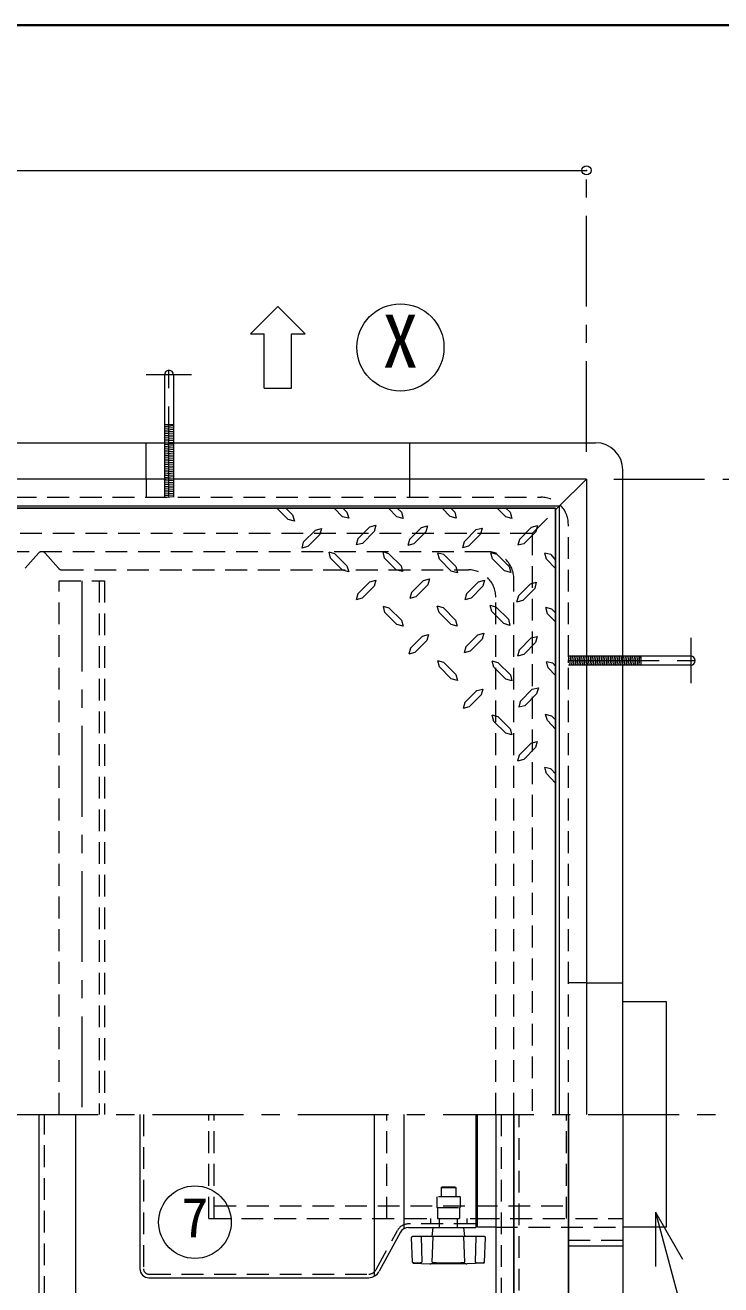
# Model space of a CAD drawing. Units: millimetres at full size, sheet at 1:10; details may follow other scales. Extents: x -2102 to 1948, y -1411 to 1399.
# Drawn here: x 184 to 567, y 706 to 1399 of the extents above; entities that cross this region are included whole.
import ezdxf
from ezdxf.enums import TextEntityAlignment as Align

# ---------------------------------------------------------------- set-up
doc = ezdxf.new("R2010")
doc.units = ezdxf.units.MM
doc.header["$LTSCALE"] = 10
doc.header["$PDMODE"] = 32
doc.header["$PDSIZE"] = 5
doc.linetypes.add('CHAIN1', pattern=[8, 5, -1, 1, -1])
doc.linetypes.add('DASHED1', pattern=[1.8, 1.2, -0.6])
doc.layers.add('0-0____1', color=4, linetype='Continuous', lineweight=9)
doc.styles.add('ＭＳ ゴシック', font='')
doc.styles.get('ＭＳ ゴシック').set_extended_font_data('MS Gothic')

msp = doc.modelspace()

# ---------------------------------------------------------------- linework, layer by layer
at = {"layer": '0-0____1', "color": 1, "lineweight": 40}
msp.add_line((1947.86, 1399.46), (-2102.14, 1399.46), dxfattribs=at)
at = {"layer": '0-0____1'}
for p, q in [((-1107.14, 1319.46), (492.86, 1319.46)), ((322.86, 1244.46), (307.86, 1229.46)), ((322.86, 1244.46), (337.86, 1229.46)), ((307.86, 1229.46), (315.36, 1229.46)), ((315.36, 1199.46), (315.36, 1229.46)), ((315.36, 1199.46), (330.36, 1199.46)), ((265.36, 1179.36), (260.36, 1179.36)), ((260.36, 1178.49), (265.36, 1178.89)), ((260.36, 1177.48), (265.36, 1177.89)), ((260.36, 1176.48), (265.36, 1176.89)), ((260.36, 1175.48), (265.36, 1175.88)), ((260.36, 1174.47), (265.36, 1174.88)), ((260.36, 1173.47), (265.36, 1173.88)), ((260.36, 1172.47), (265.36, 1172.87)), ((-304.64, 1169.46), (497.86, 1169.46)), ((250.36, 1149.46), (250.36, 1169.46)), ((260.36, 1171.46), (265.36, 1171.87)), ((260.36, 1170.46), (265.36, 1170.87)), ((260.36, 1169.46), (265.36, 1169.86)), ((260.36, 1168.45), (265.36, 1168.86)), ((260.36, 1167.45), (265.36, 1167.86)), ((260.36, 1166.45), (265.36, 1166.85)), ((260.36, 1165.44), (265.36, 1165.85)), ((395.36, 1169.46), (395.36, 1149.46)), ((260.36, 1164.44), (265.36, 1164.85)), ((260.36, 1163.44), (265.36, 1163.84)), ((260.36, 1162.43), (265.36, 1162.84)), ((260.36, 1161.43), (265.36, 1161.84)), ((260.36, 1160.43), (265.36, 1160.83)), ((260.36, 1159.42), (265.36, 1159.83)), ((260.36, 1158.42), (265.36, 1158.83)), ((260.36, 1157.42), (265.36, 1157.82)), ((260.36, 1156.41), (265.36, 1156.82)), ((260.36, 1155.41), (265.36, 1155.82)), ((260.36, 1154.41), (265.36, 1154.81)), ((260.36, 1153.4), (265.36, 1153.81)), ((260.36, 1152.4), (265.36, 1152.81)), ((260.36, 1151.4), (265.36, 1151.8)), ((512.86, 799.46), (512.86, 1154.46)), ((260.36, 1150.39), (265.36, 1150.8)), ((261.19, 1149.46), (265.36, 1149.8)), ((322.25, 1133.46), (328.59, 1127.26)), ((327.23, 1133.46), (331.01, 1129.68)), ((353.79, 1133.46), (358.52, 1128.73)), ((383.72, 1133.46), (388.44, 1128.73)), ((388.65, 1133.46), (390.96, 1131.15)), ((390.96, 1131.15), (391.8, 1127.79)), ((413.3, 1133.46), (417.74, 1128.84)), ((418.05, 1133.46), (420.26, 1131.25)), ((420.26, 1131.25), (421.1, 1128)), ((443.67, 1133.46), (448.4, 1128.73)), ((448.5, 1133.46), (450.81, 1131.15)), ((450.81, 1131.15), (451.76, 1127.79)), ((477.86, 1134.46), (475.86, 1132.46)), ((391.8, 1127.79), (388.44, 1128.73)), ((421.1, 1128), (417.74, 1128.84)), ((451.76, 1127.79), (448.4, 1128.73)), ((336.89, 1114.66), (343.61, 1121.38)), ((339.41, 1112.25), (346.02, 1118.86)), ((343.61, 1121.38), (346.86, 1122.22)), ((346.86, 1122.22), (346.02, 1118.86)), ((369.44, 1114.03), (375.95, 1120.65)), ((395.37, 1116.13), (401.99, 1122.85)), ((397.79, 1113.72), (404.4, 1120.33)), ((425.4, 1114.87), (432.12, 1121.59)), ((427.92, 1112.46), (434.54, 1119.07)), ((432.12, 1121.59), (435.38, 1122.43)), ((435.38, 1122.43), (434.54, 1119.07)), ((455.96, 1116.24), (462.57, 1122.96)), ((458.37, 1113.82), (464.99, 1120.44)), ((462.57, 1122.96), (465.93, 1123.8)), ((465.93, 1123.8), (464.99, 1120.44)), ((336.89, 1114.66), (336.05, 1111.41)), ((339.41, 1112.25), (336.05, 1111.41)), ((366.92, 1116.45), (366.08, 1113.19)), ((369.44, 1114.03), (366.08, 1113.19)), ((395.37, 1116.13), (394.43, 1112.88)), ((397.79, 1113.72), (394.43, 1112.88)), ((425.4, 1114.87), (424.56, 1111.62)), ((427.92, 1112.46), (424.56, 1111.62)), ((455.96, 1116.24), (455.01, 1112.98)), ((458.37, 1113.82), (455.01, 1112.98)), ((354.32, 1108.36), (351.06, 1109.2)), ((351.9, 1105.84), (351.06, 1109.2)), ((351.9, 1105.84), (358.52, 1099.23)), ((354.32, 1108.36), (360.93, 1101.64)), ((381.62, 1105.95), (380.78, 1109.31)), ((384.03, 1108.36), (380.78, 1109.31)), ((381.62, 1105.95), (388.23, 1099.33)), ((384.03, 1108.36), (390.75, 1101.75)), ((414.27, 1107.84), (410.91, 1108.68)), ((411.86, 1105.32), (410.91, 1108.68)), ((411.86, 1105.32), (418.37, 1098.81)), ((414.27, 1107.84), (420.89, 1101.22)), ((441.15, 1105.53), (440.21, 1108.89)), ((443.57, 1107.94), (440.21, 1108.89)), ((441.15, 1105.53), (447.77, 1098.91)), ((443.57, 1107.94), (450.18, 1101.33)), ((473.18, 1107.84), (469.82, 1108.68)), ((470.76, 1105.32), (469.82, 1108.68)), ((470.76, 1105.32), (475.86, 1100.22)), ((473.18, 1107.84), (475.86, 1104.78)), ((391.59, 1098.49), (388.23, 1099.33)), ((390.75, 1101.75), (391.59, 1098.49)), ((421.73, 1097.86), (418.37, 1098.81)), ((420.89, 1101.22), (421.73, 1097.86)), ((451.13, 1098.07), (447.77, 1098.91)), ((450.18, 1101.33), (451.13, 1098.07)), ((366.92, 1086.21), (373.53, 1092.93)), ((369.33, 1083.79), (375.95, 1090.41)), ((373.53, 1092.93), (376.79, 1093.77)), ((376.79, 1093.77), (375.95, 1090.41)), ((396.53, 1086.94), (403.14, 1093.56)), ((398.94, 1084.53), (405.56, 1091.14)), ((403.14, 1093.56), (406.4, 1094.5)), ((406.4, 1094.5), (405.56, 1091.14)), ((426.77, 1086.21), (433.38, 1092.93)), ((429.29, 1083.79), (435.8, 1090.41)), ((433.38, 1092.93), (436.74, 1093.77)), ((436.74, 1093.77), (435.8, 1090.41)), ((455.33, 1085.05), (461.94, 1091.67)), ((461.94, 1091.67), (465.2, 1092.61)), ((465.2, 1092.61), (464.36, 1089.25)), ((366.92, 1086.21), (365.97, 1082.95)), ((369.33, 1083.79), (365.97, 1082.95)), ((396.53, 1086.94), (395.58, 1083.58)), ((398.94, 1084.53), (395.58, 1083.58)), ((426.77, 1086.21), (425.93, 1082.95)), ((429.29, 1083.79), (425.93, 1082.95)), ((455.33, 1085.05), (454.38, 1081.69)), ((457.74, 1082.64), (454.38, 1081.69)), ((457.74, 1082.64), (464.36, 1089.25)), ((384.24, 1078.33), (380.99, 1079.28)), ((381.83, 1075.92), (380.99, 1079.28)), ((381.83, 1075.92), (388.44, 1069.3)), ((384.24, 1078.33), (390.96, 1071.72)), ((414.06, 1078.44), (410.7, 1079.38)), ((411.65, 1076.02), (410.7, 1079.38)), ((411.65, 1076.02), (418.26, 1069.41)), ((414.06, 1078.44), (420.68, 1071.82)), ((443.15, 1078.86), (439.89, 1079.8)), ((440.73, 1076.44), (439.89, 1079.8)), ((440.73, 1076.44), (447.35, 1069.83)), ((443.15, 1078.86), (449.87, 1072.24)), ((473.81, 1077.81), (470.45, 1078.65)), ((471.39, 1075.29), (470.45, 1078.65)), ((473.81, 1077.81), (475.86, 1075.76)), ((391.8, 1068.46), (388.44, 1069.3)), ((390.96, 1071.72), (391.8, 1068.46)), ((421.62, 1068.46), (418.26, 1069.41)), ((420.68, 1071.82), (421.62, 1068.46)), ((450.71, 1068.88), (447.35, 1069.83)), ((449.87, 1072.24), (450.71, 1068.88)), ((471.39, 1075.29), (475.86, 1070.82)), ((426.35, 1057.12), (432.96, 1063.74)), ((455.75, 1055.23), (462.36, 1061.95)), ((462.36, 1061.95), (465.72, 1062.79)), ((465.72, 1062.79), (464.78, 1059.43)), ((395.9, 1056.28), (394.95, 1052.92)), ((398.31, 1053.87), (404.93, 1060.48)), ((426.35, 1057.12), (425.4, 1053.76)), ((428.76, 1054.71), (425.4, 1053.76)), ((428.76, 1054.71), (435.38, 1061.32)), ((455.75, 1055.23), (454.91, 1051.98)), ((458.27, 1052.82), (464.78, 1059.43)), ((398.31, 1053.87), (394.95, 1052.92)), ((411.86, 1045.99), (410.91, 1049.35)), ((414.27, 1048.41), (410.91, 1049.35)), ((414.27, 1048.41), (420.89, 1041.79)), ((444.2, 1048.3), (440.94, 1049.14)), ((441.78, 1045.78), (440.94, 1049.14)), ((444.2, 1048.3), (450.92, 1041.58)), ((458.27, 1052.82), (454.91, 1051.98)), ((471.71, 1045.47), (470.87, 1048.83)), ((474.23, 1047.99), (470.87, 1048.83)), ((474.23, 1047.99), (475.86, 1046.36)), ((492.86, 1047.79), (493.2, 1051.96)), ((493.79, 1046.96), (494.2, 1051.96)), ((494.79, 1046.96), (495.2, 1051.96)), ((495.8, 1046.96), (496.21, 1051.96)), ((496.8, 1046.96), (497.21, 1051.96)), ((497.8, 1046.96), (498.21, 1051.96)), ((498.81, 1046.96), (499.22, 1051.96)), ((499.81, 1046.96), (500.22, 1051.96)), ((500.81, 1046.96), (501.22, 1051.96)), ((501.82, 1046.96), (502.23, 1051.96)), ((502.82, 1046.96), (503.23, 1051.96)), ((503.82, 1046.96), (504.23, 1051.96)), ((504.83, 1046.96), (505.24, 1051.96)), ((505.83, 1046.96), (506.24, 1051.96)), ((506.83, 1046.96), (507.24, 1051.96)), ((507.84, 1046.96), (508.25, 1051.96)), ((508.84, 1046.96), (509.25, 1051.96)), ((509.84, 1046.96), (510.25, 1051.96)), ((510.85, 1046.96), (511.26, 1051.96)), ((511.85, 1046.96), (512.26, 1051.96)), ((512.85, 1046.96), (513.26, 1051.96)), ((513.86, 1046.96), (514.27, 1051.96)), ((514.86, 1046.96), (515.27, 1051.96)), ((515.86, 1046.96), (516.27, 1051.96)), ((516.87, 1046.96), (517.28, 1051.96)), ((517.87, 1046.96), (518.28, 1051.96)), ((518.87, 1046.96), (519.28, 1051.96)), ((519.88, 1046.96), (520.29, 1051.96)), ((520.88, 1046.96), (521.29, 1051.96)), ((521.88, 1046.96), (522.29, 1051.96)), ((522.75, 1051.96), (522.75, 1046.96)), ((411.86, 1045.99), (418.37, 1039.38)), ((420.89, 1041.79), (421.73, 1038.43)), ((441.78, 1045.78), (448.4, 1039.17)), ((450.92, 1041.58), (451.76, 1038.33)), ((471.71, 1045.47), (475.86, 1041.32)), ((421.73, 1038.43), (418.37, 1039.38)), ((451.76, 1038.33), (448.4, 1039.17)), ((462.99, 1033.71), (466.35, 1034.55)), ((466.35, 1034.55), (465.41, 1031.19)), ((425.82, 1026.36), (432.44, 1032.97)), ((428.24, 1023.94), (434.85, 1030.56)), ((456.38, 1026.99), (455.54, 1023.73)), ((456.38, 1026.99), (462.99, 1033.71)), ((458.9, 1024.57), (465.41, 1031.19)), ((425.82, 1026.36), (424.88, 1023)), ((428.24, 1023.94), (424.88, 1023)), ((458.9, 1024.57), (455.54, 1023.73)), ((444.2, 1018.48), (440.84, 1019.32)), ((441.78, 1015.96), (440.84, 1019.32)), ((441.78, 1015.96), (448.4, 1009.45)), ((444.2, 1018.48), (450.81, 1011.87)), ((471.29, 1016.38), (470.34, 1019.74)), ((473.7, 1018.9), (470.34, 1019.74)), ((471.29, 1016.38), (475.86, 1011.63)), ((473.7, 1018.9), (475.86, 1016.75)), ((451.76, 1008.51), (448.4, 1009.45)), ((450.81, 1011.87), (451.76, 1008.51)), ((455.75, 997.38), (462.36, 1003.99)), ((458.27, 994.96), (464.78, 1001.58)), ((462.36, 1003.99), (465.72, 1004.94)), ((465.72, 1004.94), (464.78, 1001.58)), ((455.75, 997.38), (454.91, 994.02)), ((458.27, 994.96), (454.91, 994.02)), ((470.76, 987.3), (469.82, 990.66)), ((473.18, 989.82), (469.82, 990.66)), ((470.76, 987.3), (475.86, 982)), ((473.18, 989.82), (475.86, 987.14)), ((492.86, 871.96), (512.86, 871.96)), ((376.16, 710.44), (376.16, 799.46)), ((392.27, 799.46), (392.27, 736.48)), ((432.86, 742.18), (431.86, 742.18))]:
    msp.add_line(p, q, dxfattribs=at)
at = {"layer": '0-0____1', "linetype": 'CHAIN1'}
for p, q in [((492.86, 1164.46), (492.86, 1319.46)), ((262.86, 1139.46), (262.86, 1219.36)), ((275.36, 1206.86), (250.36, 1206.86)), ((507.86, 1149.46), (857.86, 1149.46)), ((214.86, 1093.46), (214.86, 799.46)), ((550.25, 1061.96), (550.25, 1036.96)), ((482.86, 1049.46), (562.75, 1049.46)), ((-1266.14, 799.46), (857.86, 799.46))]:
    msp.add_line(p, q, dxfattribs=at)
at = {"layer": '0-0____1', "color": 7, "lineweight": 18}
for p, q in [((260.36, 1206.86), (260.36, 1149.46)), ((265.36, 1206.86), (265.36, 1149.46)), ((492.86, 1149.46), (-1107.14, 1149.46)), ((477.86, 1134.46), (492.86, 1149.46)), ((492.86, 1149.46), (492.86, 799.46)), ((477.86, 1134.46), (-1092.14, 1134.46)), ((477.86, 1134.46), (477.86, 799.46)), ((550.25, 1051.96), (492.86, 1051.96)), ((550.25, 1046.96), (492.86, 1046.96)), ((191.36, 490.46), (191.36, 799.46)), ((211.36, 799.46), (211.36, 519.53)), ((246.86, 799.46), (246.86, 714.47)), ((431.86, 799.46), (431.86, 737.18)), ((432.86, 737.46), (432.86, 799.46)), ((442.86, 799.46), (442.86, 514.46)), ((512.86, 799.46), (512.86, 444.46)), ((530.8, 745.69), (530.8, 715.69)), ((530.8, 745.69), (545.8, 719.71)), ((394.82, 737.18), (431.86, 737.18)), ((407.86, 732.18), (408.36, 737.18)), ((425.86, 732.18), (425.36, 737.18)), ((442.86, 737.46), (432.86, 737.46)), ((536.86, 737.46), (512.86, 737.46)), ((390.43, 734.58), (378.72, 713.1)), ((396.99, 718.12), (396.5, 731.66)), ((436.71, 732.18), (397, 732.18)), ((401.73, 732.18), (402.23, 718.18)), ((407.87, 718.18), (408.37, 732.18)), ((425.84, 718.18), (425.34, 732.18)), ((431.98, 732.18), (431.48, 718.18)), ((436.72, 718.12), (437.21, 731.66)), ((512.86, 726.96), (482.86, 726.96)), ((397.46, 717.63), (406.61, 717.19)), ((426.61, 717.18), (407.1, 717.18)), ((436.25, 717.63), (427.1, 717.19)), ((251.86, 709.47), (372.96, 709.47))]:
    msp.add_line(p, q, dxfattribs=at)
at = {"layer": '0-0____1', "linetype": 'DASHED1'}
for p, q in [((250.36, 1149.46), (250.36, 1139.46)), ((260.36, 1149.39), (261.19, 1149.46)), ((260.36, 1149.46), (260.36, 1139.46)), ((260.36, 1148.39), (265.36, 1148.79)), ((260.36, 1147.38), (265.36, 1147.79)), ((260.36, 1146.38), (265.36, 1146.79)), ((260.36, 1145.38), (265.36, 1145.78)), ((265.36, 1149.46), (265.36, 1139.46)), ((395.36, 1149.46), (395.36, 1139.46)), ((-1082.14, 1139.46), (467.86, 1139.46)), ((260.36, 1144.37), (265.36, 1144.78)), ((260.36, 1143.37), (265.36, 1143.78)), ((260.36, 1142.37), (265.36, 1142.77)), ((260.36, 1141.36), (265.36, 1141.77)), ((260.36, 1140.36), (265.36, 1140.77)), ((261.6, 1139.46), (265.36, 1139.76)), ((462.86, 1119.46), (475.86, 1132.46)), ((482.86, 799.46), (482.86, 1124.46)), ((462.86, 1119.46), (-862.55, 1119.46)), ((462.86, 1119.46), (462.86, 799.46)), ((437.86, 1109.46), (-1052.14, 1109.46)), ((190.98, 1108.61), (183.7, 1100.31)), ((194.73, 1108.61), (202.01, 1100.31)), ((203.89, 1099.46), (427.86, 1099.46)), ((224.36, 1093.46), (224.36, 799.46)), ((452.86, 799.46), (452.86, 1094.46)), ((442.86, 799.46), (442.86, 1084.46)), ((492.86, 1051.96), (482.86, 1051.96)), ((482.86, 1048.2), (483.16, 1051.96)), ((483.76, 1046.96), (484.17, 1051.96)), ((484.76, 1046.96), (485.17, 1051.96)), ((485.76, 1046.96), (486.17, 1051.96)), ((486.77, 1046.96), (487.18, 1051.96)), ((487.77, 1046.96), (488.18, 1051.96)), ((488.77, 1046.96), (489.18, 1051.96)), ((489.78, 1046.96), (490.19, 1051.96)), ((490.78, 1046.96), (491.19, 1051.96)), ((491.78, 1046.96), (492.19, 1051.96)), ((492.79, 1046.96), (492.86, 1047.79)), ((492.86, 1046.96), (482.86, 1046.96)), ((492.86, 871.96), (482.86, 871.96)), ((194.36, 500.46), (194.36, 799.46)), ((248.86, 799.46), (248.86, 714.47)), ((284.86, 742.18), (284.86, 799.46)), ((287.86, 742.18), (287.86, 799.46)), ((382.86, 742.18), (382.86, 799.46)), ((481.86, 742.18), (481.86, 799.46)), ((412.86, 759.18), (412.86, 754.18)), ((412.86, 759.18), (420.86, 759.18)), ((423.36, 754.18), (410.36, 754.18)), ((410.36, 754.18), (410.36, 748.18)), ((423.36, 754.18), (423.36, 748.18)), ((287.86, 749.18), (481.86, 749.18)), ((410.36, 748.18), (423.36, 748.18)), ((410.86, 748.18), (410.86, 742.18)), ((422.86, 748.18), (422.86, 742.18)), ((284.86, 742.18), (431.86, 742.18)), ((376.97, 714.06), (388.68, 735.53)), ((431.86, 739.18), (394.82, 739.18)), ((406.86, 742.18), (406.86, 739.18)), ((411.86, 737.18), (411.86, 742.18)), ((421.86, 737.18), (421.86, 742.18)), ((426.86, 742.18), (426.86, 739.18)), ((432.86, 742.18), (512.86, 742.18)), ((442.86, 737.46), (512.86, 737.46)), ((512.86, 729.96), (482.86, 729.96)), ((251.86, 711.47), (372.9, 711.47))]:
    msp.add_line(p, q, dxfattribs=at)
at = {"layer": '0-0____1', "color": 5, "lineweight": 25}
for p, q in [((-866.13, 1133.46), (475.86, 1133.46)), ((475.86, 1133.46), (475.86, 799.46)), ((452.86, 504.46), (452.86, 799.46)), ((482.86, 799.46), (482.86, 474.46))]:
    msp.add_line(p, q, dxfattribs=at)
at = {"layer": '0-0____1', "color": 7, "linetype": 'DASHED1', "lineweight": 18}
for p, q in [((202.36, 799.46), (202.36, 1093.46)), ((202.36, 1093.46), (227.36, 1093.46)), ((227.36, 1093.46), (227.36, 799.46)), ((445.86, 799.46), (445.86, 514.46)), ((455.86, 504.46), (455.86, 799.46))]:
    msp.add_line(p, q, dxfattribs=at)
at = {"layer": '0-0____1'}
for points in [[(330.36, 1199.46), (330.36, 1229.46), (337.86, 1229.46)], [(358.62, 1133.46), (360.93, 1131.15), (361.88, 1127.89), (358.52, 1128.73)], [(331.01, 1129.68), (331.95, 1126.32), (328.59, 1127.26)], [(366.92, 1116.45), (373.53, 1123.17), (376.89, 1124.01), (375.95, 1120.65)], [(401.99, 1122.85), (405.24, 1123.69), (404.4, 1120.33)], [(360.93, 1101.64), (361.88, 1098.39), (358.52, 1099.23)], [(395.9, 1056.28), (402.51, 1062.9), (405.77, 1063.84), (404.93, 1060.48)], [(432.96, 1063.74), (436.32, 1064.58), (435.38, 1061.32)], [(432.44, 1032.97), (435.8, 1033.81), (434.85, 1030.56)]]:
    msp.add_lwpolyline(points, dxfattribs=at)
at = {"layer": '0-0____1', "color": 7, "lineweight": 18}
for points in [[(536.86, 737.46), (536.86, 861.46), (512.86, 861.46)], [(530.8, 745.69), (577.33, 572.02), (618, 572.02)]]:
    msp.add_lwpolyline(points, dxfattribs=at)
at = {"layer": '0-0____1', "linetype": 'DASHED1'}
msp.add_lwpolyline([(412.86, 759.18), (413.36, 759.68), (420.36, 759.68), (420.86, 759.18), (420.86, 754.18)], dxfattribs=at)
at = {"layer": '0-0____1', "color": 7, "lineweight": 18}
for centre, radius in [((390.36, 1221.96), 24), ((277.19, 740.12), 20)]:
    msp.add_circle(centre, radius, dxfattribs=at)
for centre, radius, start, end in [((262.86, 1206.86), 2.5, 0, 180), ((550.25, 1049.46), 2.5, 270, 90), ((394.82, 732.18), 5, 90, 151.38954), ((397, 731.68), 0.5, 90, 182.04541), ((436.71, 731.68), 0.5, 357.95459, 90), ((399.61, 724.81), 7.13, 248.41749, 291.58251), ((397.49, 718.13), 0.5, 182.04541, 267.23949), ((407.1, 727.18), 10, 267.23949, 270), ((416.86, 798.74), 81.06, 263.6327, 276.3673), ((426.61, 727.18), 10, 270, 272.76051), ((434.1, 724.81), 7.13, 248.41749, 291.58251), ((436.22, 718.13), 0.5, 272.76051, 357.95459), ((251.86, 714.47), 5, 180, 270), ((372.58, 716.46), 7, 273.17983, 331.38954)]:
    msp.add_arc(centre, radius, start, end, dxfattribs=at)
at = {"layer": '0-0____1'}
msp.add_arc((497.86, 1154.46), 15, 0, 90, dxfattribs=at)
at = {"layer": '0-0____1', "linetype": 'DASHED1'}
for centre, radius, start, end in [((467.86, 1124.46), 15, 0, 90), ((192.86, 1106.96), 2.5, 41.25117, 138.74883), ((437.86, 1094.46), 15, 0, 90), ((203.89, 1101.96), 2.5, 221.25117, 270), ((427.86, 1084.46), 15, 0, 90), ((394.82, 732.18), 7, 90, 151.38954), ((251.86, 714.47), 3, 180, 270), ((372.58, 716.46), 5, 273.76262, 331.38954)]:
    msp.add_arc(centre, radius, start, end, dxfattribs=at)
at = {"layer": '0-0____1'}
msp.add_point((492.86, 1319.46), dxfattribs=at)

# ---------------------------------------------------------------- texts
at = {"layer": '0-0____1', "color": 7, "style": 'ＭＳ ゴシック'}
for s, height, p in [('X', 29.33, (380.36, 1201.96)), ('7', 21.99, (269.69, 725.12))]:
    msp.add_text(s, height=height, dxfattribs=at).set_placement(p, align=Align.BOTTOM_LEFT)

doc.saveas('drawing.dxf')
